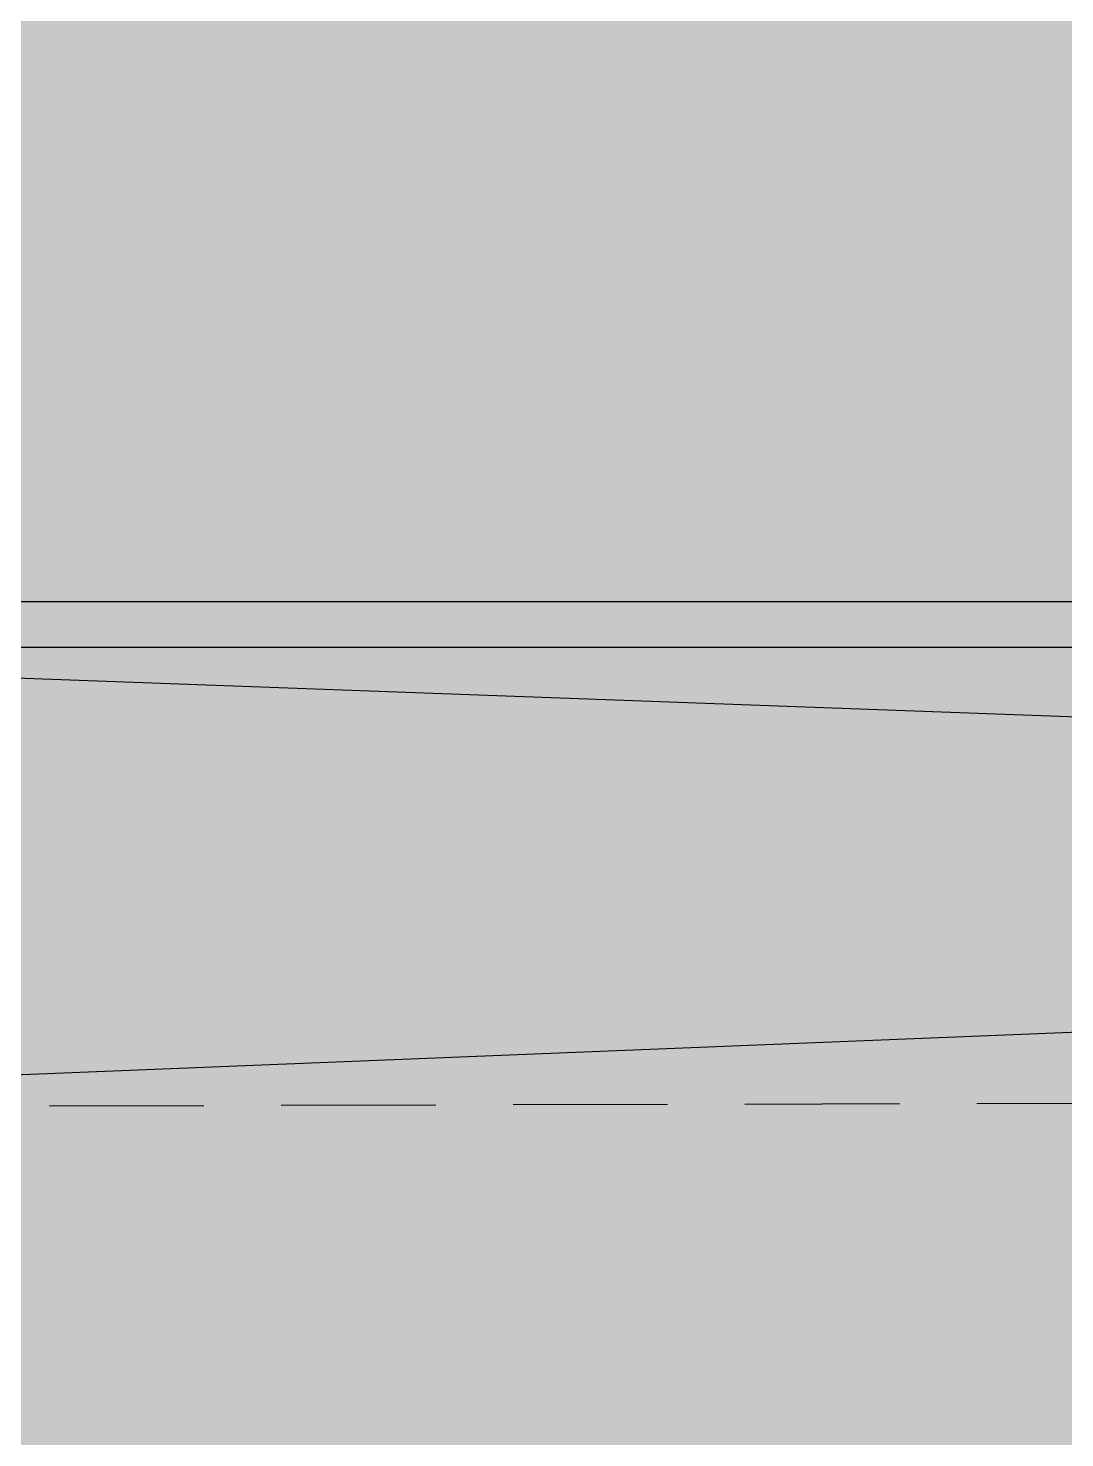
# Model space of a CAD drawing. Header units: centimetres. Extents: x 0 to 1814864, y -139216 to 99734.
# Drawn here: x 852778.5 to 853119.2, y -25160.7 to -24697 of the extents above; entities that cross this region are included whole.
import ezdxf

# ---------------------------------------------------------------- set-up
doc = ezdxf.new("R2010")
doc.units = ezdxf.units.CM
doc.header["$LTSCALE"] = 4
doc.linetypes.add('HIDDENX2', pattern=[19.05, 12.7, -6.35])
for name, color, linetype in [('0.2', 2, 'Continuous'), ('0.4', 4, 'Continuous'), ('0.6', 6, 'Continuous')]:
    doc.layers.add(name, color=color, linetype=linetype)

msp = doc.modelspace()

# ---------------------------------------------------------------- hatches: boundary and pattern name
at = {"layer": '0.2', "true_color": 0x000000}
h = msp.add_hatch(color=18, dxfattribs=at)
h.dxf.hatch_style = 1
h.paths.add_polyline_path([(850941.818, -24885.58), (850841.818, -24885.58), (850841.818, -24900.58), (850941.818, -24900.58)])
h.paths.add_polyline_path([(851515.019, -24885.58), (851378.418, -24885.58), (851378.418, -24468.739), (851378.418, -24285.58), (851435.019, -24285.58), (851435.019, -24270.58), (851363.418, -24270.58), (851251.818, -24270.58), (851251.818, -24285.58), (851363.418, -24285.58), (851363.418, -24885.58), (851141.818, -24885.58), (851141.818, -24900.58), (851363.418, -24900.58), (851515.019, -24900.58)])
h.paths.add_polyline_path([(851051.818, -24270.58), (850971.818, -24270.58), (850971.818, -24285.58), (851051.818, -24285.58)])
h.paths.add_polyline_path([(850811.818, -24278.08), (850811.818, -24270.58), (850731.818, -24270.58), (850731.818, -24285.58), (850811.818, -24285.58)])
h.paths.add_polyline_path([(853145.217, -24885.58), (852066.62, -24885.58), (852066.62, -24658.08), (852051.62, -24658.08), (852051.62, -24885.58), (851915.019, -24885.58), (851915.019, -24900.58), (852066.62, -24900.58), (853145.217, -24900.58)])
h.paths.add_polyline_path([(852066.62, -24270.58), (851995.019, -24270.58), (851995.019, -24285.58), (852051.62, -24285.58), (852051.62, -24498.08), (852059.12, -24498.08), (852066.62, -24498.08)])
h.paths.add_polyline_path([(851845.019, -24270.58), (851795.019, -24270.58), (851795.019, -24285.58), (851845.019, -24285.58)])
h.paths.add_polyline_path([(851635.019, -24270.58), (851585.019, -24270.58), (851585.019, -24285.58), (851635.019, -24285.58), (851635.019, -24278.08)])
h.paths.add_polyline_path([(853145.217, -23970.58), (852683.217, -23970.58), (852683.217, -22985.897), (852668.217, -22985.897), (852668.217, -23985.58), (853145.217, -23985.58)])
h.paths.add_polyline_path([(852903.217, -22819.58), (852985.217, -22819.58), (852985.217, -22804.58), (852903.217, -22804.58), (852903.217, -22789.58), (852888.217, -22789.58), (852888.217, -22804.58), (852888.217, -22881.112), (852668.217, -22881.112), (852668.217, -22896.112), (852668.217, -22985.897), (852683.217, -22985.897), (852683.217, -22896.112), (852888.217, -22896.112), (852888.217, -22985.897), (852903.217, -22985.897), (852903.217, -22934.389)])
at = {"layer": '0.4', "true_color": 0xf8f3ec}
h = msp.add_hatch(color=7, dxfattribs=at)
h.dxf.hatch_style = 1
h.paths.add_polyline_path([(861342.461, -28259.322), (861342.461, -19037.773), (839953.654, -19037.773), (839953.654, -28259.322)])

# ---------------------------------------------------------------- linework, layer by layer
at = {"layer": '0.4'}
for p, q in [((856255.217, -24900.58), (852500.92, -25052.383)), ((852500.92, -24900.678, 72875.6), (856341.463, -25041.884))]:
    msp.add_line(p, q, dxfattribs=at)
at = {"layer": '0.4', "linetype": 'HIDDENX2'}
msp.add_lwpolyline([(856341.463, -25041.884), (852500.92, -25052.383)], dxfattribs=at)
at = {"layer": '0.6'}
for p, q in [((852066.62, -24885.58), (853145.217, -24885.58)), ((852066.62, -24900.58), (853145.217, -24900.58))]:
    msp.add_line(p, q, dxfattribs=at)

doc.saveas('drawing.dxf')
